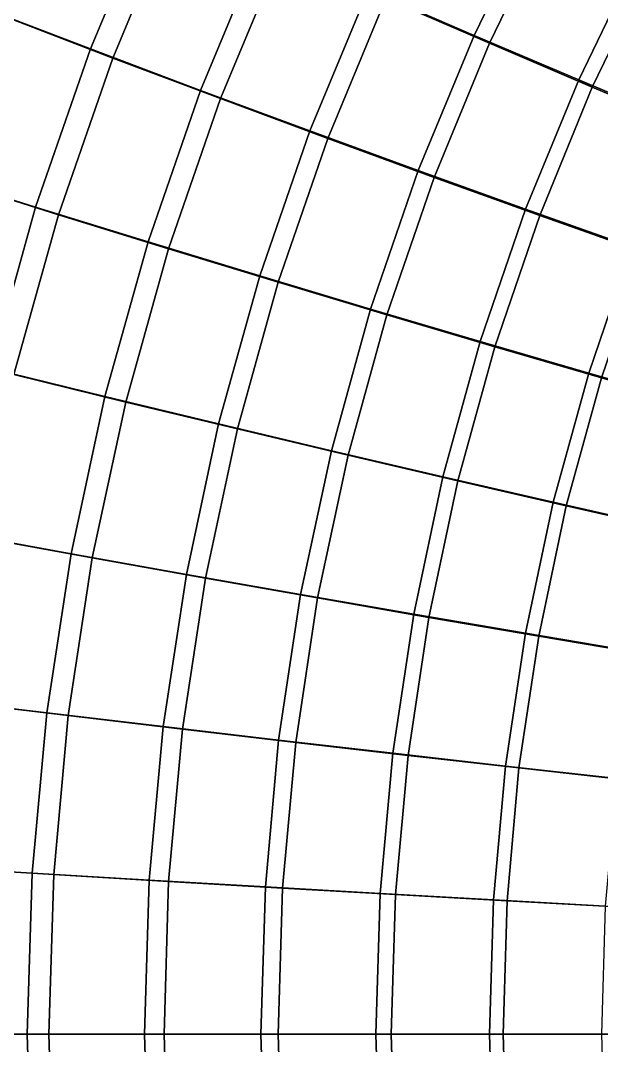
# Model space of a CAD drawing. Header units: metres. Extents: x -2184624 to 1125696, y -1900362 to 1900362.
# Drawn here: x -1771779 to -1432778, y -6583 to 591542 of the extents above; entities that cross this region are included whole.
import ezdxf

# ---------------------------------------------------------------- set-up
doc = ezdxf.new("R2010")
doc.units = ezdxf.units.M

msp = doc.modelspace()

# ---------------------------------------------------------------- linework, layer by layer
for points in [[(-1730910.6, 574924.6, 305186.9), (-1795380.8, 599575.44, 255374.28), (-1756104.9, 693404.44, 254256.25), (-1693369.5, 664896.8, 303793.28)], [(-1507143.6, 582866.44, 427111.84), (-1568777.8, 609583.1, 390104.1), (-1529761, 689648, 387903.5), (-1469988.1, 659429.7, 424629.66)], [(-1717867.6, 569658, 285212.4), (-1780844.8, 593781.56, 234921.94), (-1741982.9, 686709.06, 233750.1), (-1680704.8, 658810.7, 283763.6)], [(-1498150.6, 578262.06, 408160.6), (-1558660, 604534.6, 370845.34), (-1520009, 683942.9, 368578.5), (-1461332.9, 654227.2, 405611.4)], [(-1666729.4, 550750, 350699.88), (-1730910.6, 574924.6, 305186.9), (-1693369.5, 664896.8, 303793.28), (-1630889.5, 636940.6, 349039.38)], [(-1717867.6, 569658, 285212.4), (-1730910.6, 574924.6, 305186.9), (-1693369.5, 664896.8, 303793.28), (-1680704.8, 658810.7, 283763.6)], [(-1680704.8, 658810.7, 283763.6), (-1693369.5, 664896.8, 303793.28), (-1730910.6, 574924.6, 305186.9), (-1717867.6, 569658, 285212.4)], [(-1655046.4, 545955.75, 331140), (-1717867.6, 569658, 285212.4), (-1680704.8, 658810.7, 283763.6), (-1619553.2, 631400.6, 329423.12)], [(-1446088.5, 556826.75, 460197.84), (-1507143.6, 582866.44, 427111.84), (-1469988.1, 659429.7, 424629.66), (-1410747.8, 629979.2, 457450.12)], [(-1498150.6, 578262.06, 408160.6), (-1507143.6, 582866.44, 427111.84), (-1469988.1, 659429.7, 424629.66), (-1461332.9, 654227.2, 405611.4)], [(-1461332.9, 654227.2, 405611.4), (-1469988.1, 659429.7, 424629.66), (-1507143.6, 582866.44, 427111.84), (-1498150.6, 578262.06, 408160.6)], [(-1438140.5, 552625.5, 441509.66), (-1498150.6, 578262.06, 408160.6), (-1461332.9, 654227.2, 405611.4), (-1403113, 625233.06, 438694.3)], [(-1602952, 527091.25, 392021.5), (-1666729.4, 550750, 350699.88), (-1630889.5, 636940.6, 349039.38), (-1568777.8, 609583.1, 390104.1)], [(-1655046.4, 545955.75, 331140), (-1666729.4, 550750, 350699.88), (-1630889.5, 636940.6, 349039.38), (-1619553.2, 631400.6, 329423.12)], [(-1619553.2, 631400.6, 329423.12), (-1630889.5, 636940.6, 349039.38), (-1666729.4, 550750, 350699.88), (-1655046.4, 545955.75, 331140)], [(-1592515.2, 522721.97, 372820), (-1655046.4, 545955.75, 331140), (-1619553.2, 631400.6, 329423.12), (-1558660, 604534.6, 370845.34)], [(-1385707, 531494.25, 489508.38), (-1446088.5, 556826.75, 460197.84), (-1410747.8, 629979.2, 457450.12), (-1352132.8, 601330.3, 486511.38)], [(-1438140.5, 552625.5, 441509.66), (-1446088.5, 556826.75, 460197.84), (-1410747.8, 629979.2, 457450.12), (-1403113, 625233.06, 438694.3)], [(-1403113, 625233.06, 438694.3), (-1410747.8, 629979.2, 457450.12), (-1446088.5, 556826.75, 460197.84), (-1438140.5, 552625.5, 441509.66)], [(-1378736.2, 527660.4, 471043.56), (-1438140.5, 552625.5, 441509.66), (-1403113, 625233.06, 438694.3), (-1345453.5, 597000.44, 467978.5)], [(-1539689.6, 503985.56, 429274.12), (-1602952, 527091.25, 392021.5), (-1568777.8, 609583.1, 390104.1), (-1507143.6, 582866.44, 427111.84)], [(-1592515.2, 522721.97, 372820), (-1602952, 527091.25, 392021.5), (-1568777.8, 609583.1, 390104.1), (-1558660, 604534.6, 370845.34)], [(-1558660, 604534.6, 370845.34), (-1568777.8, 609583.1, 390104.1), (-1602952, 527091.25, 392021.5), (-1592515.2, 522721.97, 372820)], [(-1530401.9, 500000.2, 410380.94), (-1592515.2, 522721.97, 372820), (-1558660, 604534.6, 370845.34), (-1498150.6, 578262.06, 408160.6)], [(-1558660, 604534.6, 370845.34), (-1568777.8, 609583.1, 390104.1), (-1507143.6, 582866.44, 427111.84), (-1498150.6, 578262.06, 408160.6)], [(-1498150.6, 578262.06, 408160.6), (-1507143.6, 582866.44, 427111.84), (-1568777.8, 609583.1, 390104.1), (-1558660, 604534.6, 370845.34)], [(-1762960.8, 482658.1, 306371.3), (-1828908.9, 503353, 256324.95), (-1795380.8, 599575.44, 255374.28), (-1730910.6, 574924.6, 305186.9)], [(-1780844.8, 593781.56, 234921.94), (-1795380.8, 599575.44, 255374.28), (-1730910.6, 574924.6, 305186.9), (-1717867.6, 569658, 285212.4)], [(-1717867.6, 569658, 285212.4), (-1730910.6, 574924.6, 305186.9), (-1795380.8, 599575.44, 255374.28), (-1780844.8, 593781.56, 234921.94)], [(-1749595.5, 478233.9, 286443.5), (-1814020.1, 498486, 235918.11), (-1780844.8, 593781.56, 234921.94), (-1717867.6, 569658, 285212.4)], [(-1477047.1, 481463.72, 462591.78), (-1539689.6, 503985.56, 429274.12), (-1507143.6, 582866.44, 427111.84), (-1446088.5, 556826.75, 460197.84)], [(-1530401.9, 500000.2, 410380.94), (-1539689.6, 503985.56, 429274.12), (-1507143.6, 582866.44, 427111.84), (-1498150.6, 578262.06, 408160.6)], [(-1498150.6, 578262.06, 408160.6), (-1507143.6, 582866.44, 427111.84), (-1539689.6, 503985.56, 429274.12), (-1530401.9, 500000.2, 410380.94)], [(-1498150.6, 578262.06, 408160.6), (-1507143.6, 582866.44, 427111.84), (-1446088.5, 556826.75, 460197.84), (-1438140.5, 552625.5, 441509.66)], [(-1438140.5, 552625.5, 441509.66), (-1446088.5, 556826.75, 460197.84), (-1507143.6, 582866.44, 427111.84), (-1498150.6, 578262.06, 408160.6)], [(-1697328.6, 462361.78, 352111.72), (-1762960.8, 482658.1, 306371.3), (-1730910.6, 574924.6, 305186.9), (-1666729.4, 550750, 350699.88)], [(-1749595.5, 478233.9, 286443.5), (-1762960.8, 482658.1, 306371.3), (-1730910.6, 574924.6, 305186.9), (-1717867.6, 569658, 285212.4)], [(-1717867.6, 569658, 285212.4), (-1730910.6, 574924.6, 305186.9), (-1762960.8, 482658.1, 306371.3), (-1749595.5, 478233.9, 286443.5)], [(-1717867.6, 569658, 285212.4), (-1730910.6, 574924.6, 305186.9), (-1666729.4, 550750, 350699.88), (-1655046.4, 545955.75, 331140)], [(-1655046.4, 545955.75, 331140), (-1666729.4, 550750, 350699.88), (-1730910.6, 574924.6, 305186.9), (-1717867.6, 569658, 285212.4)], [(-1468825.6, 477826.66, 443962.16), (-1530401.9, 500000.2, 410380.94), (-1498150.6, 578262.06, 408160.6), (-1438140.5, 552625.5, 441509.66)], [(-1685350.1, 458334.28, 332599.47), (-1749595.5, 478233.9, 286443.5), (-1717867.6, 569658, 285212.4), (-1655046.4, 545955.75, 331140)], [(-1415119.6, 459552.25, 492119.5), (-1477047.1, 481463.72, 462591.78), (-1446088.5, 556826.75, 460197.84), (-1385707, 531494.25, 489508.38)], [(-1468825.6, 477826.66, 443962.16), (-1477047.1, 481463.72, 462591.78), (-1446088.5, 556826.75, 460197.84), (-1438140.5, 552625.5, 441509.66)], [(-1438140.5, 552625.5, 441509.66), (-1446088.5, 556826.75, 460197.84), (-1477047.1, 481463.72, 462591.78), (-1468825.6, 477826.66, 443962.16)], [(-1438140.5, 552625.5, 441509.66), (-1446088.5, 556826.75, 460197.84), (-1385707, 531494.25, 489508.38), (-1378736.2, 527660.4, 471043.56)], [(-1378736.2, 527660.4, 471043.56), (-1385707, 531494.25, 489508.38), (-1446088.5, 556826.75, 460197.84), (-1438140.5, 552625.5, 441509.66)], [(-1632130.6, 442497.9, 393651.66), (-1697328.6, 462361.78, 352111.72), (-1666729.4, 550750, 350699.88), (-1602952, 527091.25, 392021.5)], [(-1685350.1, 458334.28, 332599.47), (-1697328.6, 462361.78, 352111.72), (-1666729.4, 550750, 350699.88), (-1655046.4, 545955.75, 331140)], [(-1655046.4, 545955.75, 331140), (-1666729.4, 550750, 350699.88), (-1697328.6, 462361.78, 352111.72), (-1685350.1, 458334.28, 332599.47)], [(-1655046.4, 545955.75, 331140), (-1666729.4, 550750, 350699.88), (-1602952, 527091.25, 392021.5), (-1592515.2, 522721.97, 372820)], [(-1592515.2, 522721.97, 372820), (-1602952, 527091.25, 392021.5), (-1666729.4, 550750, 350699.88), (-1655046.4, 545955.75, 331140)], [(-1407894.6, 456232.56, 473713.62), (-1468825.6, 477826.66, 443962.16), (-1438140.5, 552625.5, 441509.66), (-1378736.2, 527660.4, 471043.56)], [(-1621421.9, 438827.22, 374498.6), (-1685350.1, 458334.28, 332599.47), (-1655046.4, 545955.75, 331140), (-1592515.2, 522721.97, 372820)], [(-1567480.4, 423097.44, 431112.47), (-1632130.6, 442497.9, 393651.66), (-1602952, 527091.25, 392021.5), (-1539689.6, 503985.56, 429274.12)], [(-1621421.9, 438827.22, 374498.6), (-1632130.6, 442497.9, 393651.66), (-1602952, 527091.25, 392021.5), (-1592515.2, 522721.97, 372820)], [(-1592515.2, 522721.97, 372820), (-1602952, 527091.25, 392021.5), (-1632130.6, 442497.9, 393651.66), (-1621421.9, 438827.22, 374498.6)], [(-1592515.2, 522721.97, 372820), (-1602952, 527091.25, 392021.5), (-1539689.6, 503985.56, 429274.12), (-1530401.9, 500000.2, 410380.94)], [(-1530401.9, 500000.2, 410380.94), (-1539689.6, 503985.56, 429274.12), (-1602952, 527091.25, 392021.5), (-1592515.2, 522721.97, 372820)], [(-1557941.6, 419748.94, 412268.28), (-1621421.9, 438827.22, 374498.6), (-1592515.2, 522721.97, 372820), (-1530401.9, 500000.2, 410380.94)], [(-1789377.4, 388462.94, 307344.94), (-1856542.6, 405119, 257106), (-1828908.9, 503353, 256324.95), (-1762960.8, 482658.1, 306371.3)], [(-1814020.1, 498486, 235918.11), (-1828908.9, 503353, 256324.95), (-1762960.8, 482658.1, 306371.3), (-1749595.5, 478233.9, 286443.5)], [(-1749595.5, 478233.9, 286443.5), (-1762960.8, 482658.1, 306371.3), (-1828908.9, 503353, 256324.95), (-1814020.1, 498486, 235918.11)], [(-1503483, 404186.38, 464627.3), (-1567480.4, 423097.44, 431112.47), (-1539689.6, 503985.56, 429274.12), (-1477047.1, 481463.72, 462591.78)], [(-1557941.6, 419748.94, 412268.28), (-1567480.4, 423097.44, 431112.47), (-1539689.6, 503985.56, 429274.12), (-1530401.9, 500000.2, 410380.94)], [(-1530401.9, 500000.2, 410380.94), (-1539689.6, 503985.56, 429274.12), (-1567480.4, 423097.44, 431112.47), (-1557941.6, 419748.94, 412268.28)], [(-1530401.9, 500000.2, 410380.94), (-1539689.6, 503985.56, 429274.12), (-1477047.1, 481463.72, 462591.78), (-1468825.6, 477826.66, 443962.16)], [(-1468825.6, 477826.66, 443962.16), (-1477047.1, 481463.72, 462591.78), (-1539689.6, 503985.56, 429274.12), (-1530401.9, 500000.2, 410380.94)], [(-1775747.1, 384900.5, 287455.25), (-1841363.6, 401199.94, 236736.34), (-1814020.1, 498486, 235918.11), (-1749595.5, 478233.9, 286443.5)], [(-1495029, 401130.12, 446047.25), (-1557941.6, 419748.94, 412268.28), (-1530401.9, 500000.2, 410380.94), (-1468825.6, 477826.66, 443962.16)], [(-1722551.5, 372127.12, 353271.34), (-1789377.4, 388462.94, 307344.94), (-1762960.8, 482658.1, 306371.3), (-1697328.6, 462361.78, 352111.72)], [(-1775747.1, 384900.5, 287455.25), (-1789377.4, 388462.94, 307344.94), (-1762960.8, 482658.1, 306371.3), (-1749595.5, 478233.9, 286443.5)], [(-1749595.5, 478233.9, 286443.5), (-1762960.8, 482658.1, 306371.3), (-1789377.4, 388462.94, 307344.94), (-1775747.1, 384900.5, 287455.25)], [(-1749595.5, 478233.9, 286443.5), (-1762960.8, 482658.1, 306371.3), (-1697328.6, 462361.78, 352111.72), (-1685350.1, 458334.28, 332599.47)], [(-1685350.1, 458334.28, 332599.47), (-1697328.6, 462361.78, 352111.72), (-1762960.8, 482658.1, 306371.3), (-1749595.5, 478233.9, 286443.5)], [(-1440237.6, 385786.88, 494339.12), (-1503483, 404186.38, 464627.3), (-1477047.1, 481463.72, 462591.78), (-1415119.6, 459552.25, 492119.5)], [(-1495029, 401130.12, 446047.25), (-1503483, 404186.38, 464627.3), (-1477047.1, 481463.72, 462591.78), (-1468825.6, 477826.66, 443962.16)], [(-1468825.6, 477826.66, 443962.16), (-1477047.1, 481463.72, 462591.78), (-1503483, 404186.38, 464627.3), (-1495029, 401130.12, 446047.25)], [(-1468825.6, 477826.66, 443962.16), (-1477047.1, 481463.72, 462591.78), (-1415119.6, 459552.25, 492119.5), (-1407894.6, 456232.56, 473713.62)], [(-1407894.6, 456232.56, 473713.62), (-1415119.6, 459552.25, 492119.5), (-1477047.1, 481463.72, 462591.78), (-1468825.6, 477826.66, 443962.16)], [(-1710330, 368884, 333798.03), (-1775747.1, 384900.5, 287455.25), (-1749595.5, 478233.9, 286443.5), (-1685350.1, 458334.28, 332599.47)], [(-1432796.1, 382996.88, 475983.06), (-1495029, 401130.12, 446047.25), (-1468825.6, 477826.66, 443962.16), (-1407894.6, 456232.56, 473713.62)], [(-1656184.1, 356139, 394990.72), (-1722551.5, 372127.12, 353271.34), (-1697328.6, 462361.78, 352111.72), (-1632130.6, 442497.9, 393651.66)], [(-1710330, 368884, 333798.03), (-1722551.5, 372127.12, 353271.34), (-1697328.6, 462361.78, 352111.72), (-1685350.1, 458334.28, 332599.47)], [(-1685350.1, 458334.28, 332599.47), (-1697328.6, 462361.78, 352111.72), (-1722551.5, 372127.12, 353271.34), (-1710330, 368884, 333798.03)], [(-1685350.1, 458334.28, 332599.47), (-1697328.6, 462361.78, 352111.72), (-1632130.6, 442497.9, 393651.66), (-1621421.9, 438827.22, 374498.6)], [(-1621421.9, 438827.22, 374498.6), (-1632130.6, 442497.9, 393651.66), (-1697328.6, 462361.78, 352111.72), (-1685350.1, 458334.28, 332599.47)], [(-1645251.9, 353183.06, 375877.22), (-1710330, 368884, 333798.03), (-1685350.1, 458334.28, 332599.47), (-1621421.9, 438827.22, 374498.6)], [(-1377830.6, 367915.9, 520397.88), (-1440237.6, 385786.88, 494339.12), (-1415119.6, 459552.25, 492119.5), (-1353994, 438271.44, 518007.44)], [(-1432796.1, 382996.88, 475983.06), (-1440237.6, 385786.88, 494339.12), (-1415119.6, 459552.25, 492119.5), (-1407894.6, 456232.56, 473713.62)], [(-1407894.6, 456232.56, 473713.62), (-1415119.6, 459552.25, 492119.5), (-1440237.6, 385786.88, 494339.12), (-1432796.1, 382996.88, 475983.06)], [(-1371340.9, 365369.47, 502230.12), (-1432796.1, 382996.88, 475983.06), (-1407894.6, 456232.56, 473713.62), (-1347706.2, 435242.25, 499789.7)], [(-1590390.2, 340522.7, 432622.47), (-1656184.1, 356139, 394990.72), (-1632130.6, 442497.9, 393651.66), (-1567480.4, 423097.44, 431112.47)], [(-1645251.9, 353183.06, 375877.22), (-1656184.1, 356139, 394990.72), (-1632130.6, 442497.9, 393651.66), (-1621421.9, 438827.22, 374498.6)], [(-1621421.9, 438827.22, 374498.6), (-1632130.6, 442497.9, 393651.66), (-1656184.1, 356139, 394990.72), (-1645251.9, 353183.06, 375877.22)], [(-1580645.2, 337826, 413818.4), (-1645251.9, 353183.06, 375877.22), (-1621421.9, 438827.22, 374498.6), (-1557941.6, 419748.94, 412268.28)], [(-1621421.9, 438827.22, 374498.6), (-1632130.6, 442497.9, 393651.66), (-1567480.4, 423097.44, 431112.47), (-1557941.6, 419748.94, 412268.28)], [(-1557941.6, 419748.94, 412268.28), (-1567480.4, 423097.44, 431112.47), (-1632130.6, 442497.9, 393651.66), (-1621421.9, 438827.22, 374498.6)], [(-1525278.1, 325300.03, 466298.94), (-1590390.2, 340522.7, 432622.47), (-1567480.4, 423097.44, 431112.47), (-1503483, 404186.38, 464627.3)], [(-1580645.2, 337826, 413818.4), (-1590390.2, 340522.7, 432622.47), (-1567480.4, 423097.44, 431112.47), (-1557941.6, 419748.94, 412268.28)], [(-1557941.6, 419748.94, 412268.28), (-1567480.4, 423097.44, 431112.47), (-1590390.2, 340522.7, 432622.47), (-1580645.2, 337826, 413818.4)], [(-1516632.9, 322838.47, 447759.3), (-1580645.2, 337826, 413818.4), (-1557941.6, 419748.94, 412268.28), (-1495029, 401130.12, 446047.25)], [(-1557941.6, 419748.94, 412268.28), (-1567480.4, 423097.44, 431112.47), (-1503483, 404186.38, 464627.3), (-1495029, 401130.12, 446047.25)], [(-1495029, 401130.12, 446047.25), (-1503483, 404186.38, 464627.3), (-1567480.4, 423097.44, 431112.47), (-1557941.6, 419748.94, 412268.28)], [(-1460946.4, 310488.34, 496161.97), (-1525278.1, 325300.03, 466298.94), (-1503483, 404186.38, 464627.3), (-1440237.6, 385786.88, 494339.12)], [(-1516632.9, 322838.47, 447759.3), (-1525278.1, 325300.03, 466298.94), (-1503483, 404186.38, 464627.3), (-1495029, 401130.12, 446047.25)], [(-1495029, 401130.12, 446047.25), (-1503483, 404186.38, 464627.3), (-1525278.1, 325300.03, 466298.94), (-1516632.9, 322838.47, 447759.3)], [(-1453327.1, 308240.84, 477846.66), (-1516632.9, 322838.47, 447759.3), (-1495029, 401130.12, 446047.25), (-1432796.1, 382996.88, 475983.06)], [(-1495029, 401130.12, 446047.25), (-1503483, 404186.38, 464627.3), (-1440237.6, 385786.88, 494339.12), (-1432796.1, 382996.88, 475983.06)], [(-1432796.1, 382996.88, 475983.06), (-1440237.6, 385786.88, 494339.12), (-1503483, 404186.38, 464627.3), (-1495029, 401130.12, 446047.25)], [(-1742286.2, 280405.47, 354176.1), (-1810045.4, 292715.06, 308104.06), (-1789377.4, 388462.94, 307344.94), (-1722551.5, 372127.12, 353271.34)], [(-1729875, 277960.78, 334733.03), (-1796207.9, 290029.75, 288243.94), (-1775747.1, 384900.5, 287455.25), (-1710330, 368884, 333798.03)], [(-1775747.1, 384900.5, 287455.25), (-1789377.4, 388462.94, 307344.94), (-1722551.5, 372127.12, 353271.34), (-1710330, 368884, 333798.03)], [(-1710330, 368884, 333798.03), (-1722551.5, 372127.12, 353271.34), (-1789377.4, 388462.94, 307344.94), (-1775747.1, 384900.5, 287455.25)], [(-1397483.8, 296101.66, 522361.53), (-1460946.4, 310488.34, 496161.97), (-1440237.6, 385786.88, 494339.12), (-1377830.6, 367915.9, 520397.88)], [(-1453327.1, 308240.84, 477846.66), (-1460946.4, 310488.34, 496161.97), (-1440237.6, 385786.88, 494339.12), (-1432796.1, 382996.88, 475983.06)], [(-1432796.1, 382996.88, 475983.06), (-1440237.6, 385786.88, 494339.12), (-1460946.4, 310488.34, 496161.97), (-1453327.1, 308240.84, 477846.66)], [(-1390828, 294050.03, 504234.66), (-1453327.1, 308240.84, 477846.66), (-1432796.1, 382996.88, 475983.06), (-1371340.9, 365369.47, 502230.12)], [(-1432796.1, 382996.88, 475983.06), (-1440237.6, 385786.88, 494339.12), (-1377830.6, 367915.9, 520397.88), (-1371340.9, 365369.47, 502230.12)], [(-1371340.9, 365369.47, 502230.12), (-1377830.6, 367915.9, 520397.88), (-1440237.6, 385786.88, 494339.12), (-1432796.1, 382996.88, 475983.06)], [(-1675004.4, 268357.6, 396035.75), (-1742286.2, 280405.47, 354176.1), (-1722551.5, 372127.12, 353271.34), (-1656184.1, 356139, 394990.72)], [(-1729875, 277960.78, 334733.03), (-1742286.2, 280405.47, 354176.1), (-1722551.5, 372127.12, 353271.34), (-1710330, 368884, 333798.03)], [(-1710330, 368884, 333798.03), (-1722551.5, 372127.12, 353271.34), (-1742286.2, 280405.47, 354176.1), (-1729875, 277960.78, 334733.03)], [(-1710330, 368884, 333798.03), (-1722551.5, 372127.12, 353271.34), (-1656184.1, 356139, 394990.72), (-1645251.9, 353183.06, 375877.22)], [(-1645251.9, 353183.06, 375877.22), (-1656184.1, 356139, 394990.72), (-1722551.5, 372127.12, 353271.34), (-1710330, 368884, 333798.03)], [(-1663897.6, 266129.28, 376953), (-1729875, 277960.78, 334733.03), (-1710330, 368884, 333798.03), (-1645251.9, 353183.06, 375877.22)], [(-1608317, 256589.23, 433800.9), (-1675004.4, 268357.6, 396035.75), (-1656184.1, 356139, 394990.72), (-1590390.2, 340522.7, 432622.47)], [(-1663897.6, 266129.28, 376953), (-1675004.4, 268357.6, 396035.75), (-1656184.1, 356139, 394990.72), (-1645251.9, 353183.06, 375877.22)], [(-1645251.9, 353183.06, 375877.22), (-1656184.1, 356139, 394990.72), (-1675004.4, 268357.6, 396035.75), (-1663897.6, 266129.28, 376953)], [(-1598410.8, 254556.3, 415028.03), (-1663897.6, 266129.28, 376953), (-1645251.9, 353183.06, 375877.22), (-1580645.2, 337826, 413818.4)], [(-1645251.9, 353183.06, 375877.22), (-1656184.1, 356139, 394990.72), (-1590390.2, 340522.7, 432622.47), (-1580645.2, 337826, 413818.4)], [(-1580645.2, 337826, 413818.4), (-1590390.2, 340522.7, 432622.47), (-1656184.1, 356139, 394990.72), (-1645251.9, 353183.06, 375877.22)], [(-1542332.9, 245117.4, 467603.4), (-1608317, 256589.23, 433800.9), (-1590390.2, 340522.7, 432622.47), (-1525278.1, 325300.03, 466298.94)], [(-1598410.8, 254556.3, 415028.03), (-1608317, 256589.23, 433800.9), (-1590390.2, 340522.7, 432622.47), (-1580645.2, 337826, 413818.4)], [(-1580645.2, 337826, 413818.4), (-1590390.2, 340522.7, 432622.47), (-1608317, 256589.23, 433800.9), (-1598410.8, 254556.3, 415028.03)], [(-1533538.4, 243261.56, 449095.28), (-1598410.8, 254556.3, 415028.03), (-1580645.2, 337826, 413818.4), (-1516632.9, 322838.47, 447759.3)], [(-1580645.2, 337826, 413818.4), (-1590390.2, 340522.7, 432622.47), (-1525278.1, 325300.03, 466298.94), (-1516632.9, 322838.47, 447759.3)], [(-1516632.9, 322838.47, 447759.3), (-1525278.1, 325300.03, 466298.94), (-1590390.2, 340522.7, 432622.47), (-1580645.2, 337826, 413818.4)], [(-1477152, 233954.83, 497584.66), (-1542332.9, 245117.4, 467603.4), (-1525278.1, 325300.03, 466298.94), (-1460946.4, 310488.34, 496161.97)], [(-1533538.4, 243261.56, 449095.28), (-1542332.9, 245117.4, 467603.4), (-1525278.1, 325300.03, 466298.94), (-1516632.9, 322838.47, 447759.3)], [(-1516632.9, 322838.47, 447759.3), (-1525278.1, 325300.03, 466298.94), (-1542332.9, 245117.4, 467603.4), (-1533538.4, 243261.56, 449095.28)], [(-1516632.9, 322838.47, 447759.3), (-1525278.1, 325300.03, 466298.94), (-1460946.4, 310488.34, 496161.97), (-1453327.1, 308240.84, 477846.66)], [(-1453327.1, 308240.84, 477846.66), (-1460946.4, 310488.34, 496161.97), (-1525278.1, 325300.03, 466298.94), (-1516632.9, 322838.47, 447759.3)], [(-1469394, 232260.2, 479301.03), (-1533538.4, 243261.56, 449095.28), (-1516632.9, 322838.47, 447759.3), (-1453327.1, 308240.84, 477846.66)], [(-1412863.6, 223112.05, 523893.6), (-1477152, 233954.83, 497584.66), (-1460946.4, 310488.34, 496161.97), (-1397483.8, 296101.66, 522361.53)], [(-1469394, 232260.2, 479301.03), (-1477152, 233954.83, 497584.66), (-1460946.4, 310488.34, 496161.97), (-1453327.1, 308240.84, 477846.66)], [(-1453327.1, 308240.84, 477846.66), (-1460946.4, 310488.34, 496161.97), (-1477152, 233954.83, 497584.66), (-1469394, 232260.2, 479301.03)], [(-1406078.4, 221564.89, 505798.53), (-1469394, 232260.2, 479301.03), (-1453327.1, 308240.84, 477846.66), (-1390828, 294050.03, 504234.66)], [(-1453327.1, 308240.84, 477846.66), (-1460946.4, 310488.34, 496161.97), (-1397483.8, 296101.66, 522361.53), (-1390828, 294050.03, 504234.66)], [(-1390828, 294050.03, 504234.66), (-1397483.8, 296101.66, 522361.53), (-1460946.4, 310488.34, 496161.97), (-1453327.1, 308240.84, 477846.66)], [(-1756445.4, 187562.58, 354824.16), (-1824874.2, 195796.4, 308647.56), (-1810045.4, 292715.06, 308104.06), (-1742286.2, 280405.47, 354176.1)], [(-1743898.1, 185926.92, 335402.66), (-1810888.2, 193999.72, 288808.62), (-1796207.9, 290029.75, 288243.94), (-1729875, 277960.78, 334733.03)], [(-1796207.9, 290029.75, 288243.94), (-1810045.4, 292715.06, 308104.06), (-1742286.2, 280405.47, 354176.1), (-1729875, 277960.78, 334733.03)], [(-1729875, 277960.78, 334733.03), (-1742286.2, 280405.47, 354176.1), (-1810045.4, 292715.06, 308104.06), (-1796207.9, 290029.75, 288243.94)], [(-1688508, 179503.42, 396783.72), (-1756445.4, 187562.58, 354824.16), (-1742286.2, 280405.47, 354176.1), (-1675004.4, 268357.6, 396035.75)], [(-1743898.1, 185926.92, 335402.66), (-1756445.4, 187562.58, 354824.16), (-1742286.2, 280405.47, 354176.1), (-1729875, 277960.78, 334733.03)], [(-1729875, 277960.78, 334733.03), (-1742286.2, 280405.47, 354176.1), (-1756445.4, 187562.58, 354824.16), (-1743898.1, 185926.92, 335402.66)], [(-1677276.2, 178012.52, 377722.97), (-1743898.1, 185926.92, 335402.66), (-1729875, 277960.78, 334733.03), (-1663897.6, 266129.28, 376953)], [(-1729875, 277960.78, 334733.03), (-1742286.2, 280405.47, 354176.1), (-1675004.4, 268357.6, 396035.75), (-1663897.6, 266129.28, 376953)], [(-1663897.6, 266129.28, 376953), (-1675004.4, 268357.6, 396035.75), (-1742286.2, 280405.47, 354176.1), (-1729875, 277960.78, 334733.03)], [(-1621180, 171631.23, 434644.6), (-1688508, 179503.42, 396783.72), (-1675004.4, 268357.6, 396035.75), (-1608317, 256589.23, 433800.9)], [(-1677276.2, 178012.52, 377722.97), (-1688508, 179503.42, 396783.72), (-1675004.4, 268357.6, 396035.75), (-1663897.6, 266129.28, 376953)], [(-1663897.6, 266129.28, 376953), (-1675004.4, 268357.6, 396035.75), (-1688508, 179503.42, 396783.72), (-1677276.2, 178012.52, 377722.97)], [(-1611158.2, 170270.95, 415893.97), (-1677276.2, 178012.52, 377722.97), (-1663897.6, 266129.28, 376953), (-1598410.8, 254556.3, 415028.03)], [(-1663897.6, 266129.28, 376953), (-1675004.4, 268357.6, 396035.75), (-1608317, 256589.23, 433800.9), (-1598410.8, 254556.3, 415028.03)], [(-1598410.8, 254556.3, 415028.03), (-1608317, 256589.23, 433800.9), (-1675004.4, 268357.6, 396035.75), (-1663897.6, 266129.28, 376953)], [(-1554570, 163957.11, 468537.38), (-1621180, 171631.23, 434644.6), (-1608317, 256589.23, 433800.9), (-1542332.9, 245117.4, 467603.4)], [(-1611158.2, 170270.95, 415893.97), (-1621180, 171631.23, 434644.6), (-1608317, 256589.23, 433800.9), (-1598410.8, 254556.3, 415028.03)], [(-1598410.8, 254556.3, 415028.03), (-1608317, 256589.23, 433800.9), (-1621180, 171631.23, 434644.6), (-1611158.2, 170270.95, 415893.97)], [(-1545668.8, 162715.27, 450051.7), (-1611158.2, 170270.95, 415893.97), (-1598410.8, 254556.3, 415028.03), (-1533538.4, 243261.56, 449095.28)], [(-1598410.8, 254556.3, 415028.03), (-1608317, 256589.23, 433800.9), (-1542332.9, 245117.4, 467603.4), (-1533538.4, 243261.56, 449095.28)], [(-1533538.4, 243261.56, 449095.28), (-1542332.9, 245117.4, 467603.4), (-1608317, 256589.23, 433800.9), (-1598410.8, 254556.3, 415028.03)], [(-1488780.1, 156489.52, 498603.22), (-1554570, 163957.11, 468537.38), (-1542332.9, 245117.4, 467603.4), (-1477152, 233954.83, 497584.66)], [(-1545668.8, 162715.27, 450051.7), (-1554570, 163957.11, 468537.38), (-1542332.9, 245117.4, 467603.4), (-1533538.4, 243261.56, 449095.28)], [(-1533538.4, 243261.56, 449095.28), (-1542332.9, 245117.4, 467603.4), (-1554570, 163957.11, 468537.38), (-1545668.8, 162715.27, 450051.7)], [(-1480922.9, 155355.48, 480342.22), (-1545668.8, 162715.27, 450051.7), (-1533538.4, 243261.56, 449095.28), (-1469394, 232260.2, 479301.03)], [(-1533538.4, 243261.56, 449095.28), (-1542332.9, 245117.4, 467603.4), (-1477152, 233954.83, 497584.66), (-1469394, 232260.2, 479301.03)], [(-1469394, 232260.2, 479301.03), (-1477152, 233954.83, 497584.66), (-1542332.9, 245117.4, 467603.4), (-1533538.4, 243261.56, 449095.28)], [(-1423899.8, 149235.98, 524990.7), (-1488780.1, 156489.52, 498603.22), (-1477152, 233954.83, 497584.66), (-1412863.6, 223112.05, 523893.6)], [(-1480922.9, 155355.48, 480342.22), (-1488780.1, 156489.52, 498603.22), (-1477152, 233954.83, 497584.66), (-1469394, 232260.2, 479301.03)], [(-1469394, 232260.2, 479301.03), (-1477152, 233954.83, 497584.66), (-1488780.1, 156489.52, 498603.22), (-1480922.9, 155355.48, 480342.22)], [(-1469394, 232260.2, 479301.03), (-1477152, 233954.83, 497584.66), (-1412863.6, 223112.05, 523893.6), (-1406078.4, 221564.89, 505798.53)], [(-1406078.4, 221564.89, 505798.53), (-1412863.6, 223112.05, 523893.6), (-1477152, 233954.83, 497584.66), (-1469394, 232260.2, 479301.03)], [(-1417021.8, 148200.55, 506918.3), (-1480922.9, 155355.48, 480342.22), (-1469394, 232260.2, 479301.03), (-1406078.4, 221564.89, 505798.53)], [(-1764965.9, 93968.98, 355213.7), (-1833797.1, 98094.72, 308974.62), (-1824874.2, 195796.4, 308647.56), (-1756445.4, 187562.58, 354824.16)], [(-1810888.2, 193999.72, 288808.62), (-1824874.2, 195796.4, 308647.56), (-1756445.4, 187562.58, 354824.16), (-1743898.1, 185926.92, 335402.66)], [(-1743898.1, 185926.92, 335402.66), (-1756445.4, 187562.58, 354824.16), (-1824874.2, 195796.4, 308647.56), (-1810888.2, 193999.72, 288808.62)], [(-1752336.9, 93149.38, 335805.2), (-1819721.9, 97194.44, 289148.38), (-1810888.2, 193999.72, 288808.62), (-1743898.1, 185926.92, 335402.66)], [(-1696634.6, 89931.36, 397233.5), (-1764965.9, 93968.98, 355213.7), (-1756445.4, 187562.58, 354824.16), (-1688508, 179503.42, 396783.72)], [(-1752336.9, 93149.38, 335805.2), (-1764965.9, 93968.98, 355213.7), (-1756445.4, 187562.58, 354824.16), (-1743898.1, 185926.92, 335402.66)], [(-1743898.1, 185926.92, 335402.66), (-1756445.4, 187562.58, 354824.16), (-1764965.9, 93968.98, 355213.7), (-1752336.9, 93149.38, 335805.2)], [(-1743898.1, 185926.92, 335402.66), (-1756445.4, 187562.58, 354824.16), (-1688508, 179503.42, 396783.72), (-1677276.2, 178012.52, 377722.97)], [(-1677276.2, 178012.52, 377722.97), (-1688508, 179503.42, 396783.72), (-1756445.4, 187562.58, 354824.16), (-1743898.1, 185926.92, 335402.66)], [(-1685327.6, 89184.3, 378185.88), (-1752336.9, 93149.38, 335805.2), (-1743898.1, 185926.92, 335402.66), (-1677276.2, 178012.52, 377722.97)], [(-1628920.5, 85987.41, 435151.78), (-1696634.6, 89931.36, 397233.5), (-1688508, 179503.42, 396783.72), (-1621180, 171631.23, 434644.6)], [(-1685327.6, 89184.3, 378185.88), (-1696634.6, 89931.36, 397233.5), (-1688508, 179503.42, 396783.72), (-1677276.2, 178012.52, 377722.97)], [(-1677276.2, 178012.52, 377722.97), (-1688508, 179503.42, 396783.72), (-1696634.6, 89931.36, 397233.5), (-1685327.6, 89184.3, 378185.88)], [(-1677276.2, 178012.52, 377722.97), (-1688508, 179503.42, 396783.72), (-1621180, 171631.23, 434644.6), (-1611158.2, 170270.95, 415893.97)], [(-1611158.2, 170270.95, 415893.97), (-1621180, 171631.23, 434644.6), (-1688508, 179503.42, 396783.72), (-1677276.2, 178012.52, 377722.97)], [(-1618829.5, 85305.78, 416414.47), (-1685327.6, 89184.3, 378185.88), (-1677276.2, 178012.52, 377722.97), (-1611158.2, 170270.95, 415893.97)], [(-1561934.8, 82142.266, 469098.84), (-1628920.5, 85987.41, 435151.78), (-1621180, 171631.23, 434644.6), (-1554570, 163957.11, 468537.38)], [(-1618829.5, 85305.78, 416414.47), (-1628920.5, 85987.41, 435151.78), (-1621180, 171631.23, 434644.6), (-1611158.2, 170270.95, 415893.97)], [(-1611158.2, 170270.95, 415893.97), (-1621180, 171631.23, 434644.6), (-1628920.5, 85987.41, 435151.78), (-1618829.5, 85305.78, 416414.47)], [(-1611158.2, 170270.95, 415893.97), (-1621180, 171631.23, 434644.6), (-1554570, 163957.11, 468537.38), (-1545668.8, 162715.27, 450051.7)], [(-1545668.8, 162715.27, 450051.7), (-1554570, 163957.11, 468537.38), (-1621180, 171631.23, 434644.6), (-1611158.2, 170270.95, 415893.97)], [(-1552969.2, 81519.95, 450626.66), (-1618829.5, 85305.78, 416414.47), (-1611158.2, 170270.95, 415893.97), (-1545668.8, 162715.27, 450051.7)], [(-1495778.5, 78400.94, 499215.4), (-1561934.8, 82142.266, 469098.84), (-1554570, 163957.11, 468537.38), (-1488780.1, 156489.52, 498603.22)], [(-1552969.2, 81519.95, 450626.66), (-1561934.8, 82142.266, 469098.84), (-1554570, 163957.11, 468537.38), (-1545668.8, 162715.27, 450051.7)], [(-1545668.8, 162715.27, 450051.7), (-1554570, 163957.11, 468537.38), (-1561934.8, 82142.266, 469098.84), (-1552969.2, 81519.95, 450626.66)], [(-1545668.8, 162715.27, 450051.7), (-1554570, 163957.11, 468537.38), (-1488780.1, 156489.52, 498603.22), (-1480922.9, 155355.48, 480342.22)], [(-1480922.9, 155355.48, 480342.22), (-1488780.1, 156489.52, 498603.22), (-1554570, 163957.11, 468537.38), (-1545668.8, 162715.27, 450051.7)], [(-1487861.5, 77832.64, 480967.97), (-1552969.2, 81519.95, 450626.66), (-1545668.8, 162715.27, 450051.7), (-1480922.9, 155355.48, 480342.22)], [(-1430541.6, 74766.61, 525650), (-1495778.5, 78400.94, 499215.4), (-1488780.1, 156489.52, 498603.22), (-1423899.8, 149235.98, 524990.7)], [(-1487861.5, 77832.64, 480967.97), (-1495778.5, 78400.94, 499215.4), (-1488780.1, 156489.52, 498603.22), (-1480922.9, 155355.48, 480342.22)], [(-1480922.9, 155355.48, 480342.22), (-1488780.1, 156489.52, 498603.22), (-1495778.5, 78400.94, 499215.4), (-1487861.5, 77832.64, 480967.97)], [(-1480922.9, 155355.48, 480342.22), (-1488780.1, 156489.52, 498603.22), (-1423899.8, 149235.98, 524990.7), (-1417021.8, 148200.55, 506918.3)], [(-1417021.8, 148200.55, 506918.3), (-1423899.8, 149235.98, 524990.7), (-1488780.1, 156489.52, 498603.22), (-1480922.9, 155355.48, 480342.22)], [(-1423607.9, 74247.69, 507591.28), (-1487861.5, 77832.64, 480967.97), (-1480922.9, 155355.48, 480342.22), (-1417021.8, 148200.55, 506918.3)], [(-1767810.4, -0.224, 355343.6), (-1836776, -0.157, 309083.75), (-1833797.1, 98094.72, 308974.62), (-1764965.9, 93968.98, 355213.7)], [(-1819721.9, 97194.44, 289148.38), (-1833797.1, 98094.72, 308974.62), (-1764965.9, 93968.98, 355213.7), (-1752336.9, 93149.38, 335805.2)], [(-1752336.9, 93149.38, 335805.2), (-1764965.9, 93968.98, 355213.7), (-1833797.1, 98094.72, 308974.62), (-1819721.9, 97194.44, 289148.38)], [(-1755154.1, -0.236, 335939.4), (-1822671, -0.155, 289261.7), (-1819721.9, 97194.44, 289148.38), (-1752336.9, 93149.38, 335805.2)], [(-1699347.2, -0.262, 397383.38), (-1767810.4, -0.224, 355343.6), (-1764965.9, 93968.98, 355213.7), (-1696634.6, 89931.36, 397233.5)], [(-1755154.1, -0.236, 335939.4), (-1767810.4, -0.224, 355343.6), (-1764965.9, 93968.98, 355213.7), (-1752336.9, 93149.38, 335805.2)], [(-1752336.9, 93149.38, 335805.2), (-1764965.9, 93968.98, 355213.7), (-1767810.4, -0.224, 355343.6), (-1755154.1, -0.236, 335939.4)], [(-1752336.9, 93149.38, 335805.2), (-1764965.9, 93968.98, 355213.7), (-1696634.6, 89931.36, 397233.5), (-1685327.6, 89184.3, 378185.88)], [(-1685327.6, 89184.3, 378185.88), (-1696634.6, 89931.36, 397233.5), (-1764965.9, 93968.98, 355213.7), (-1752336.9, 93149.38, 335805.2)], [(-1688015.2, -0.278, 378340.2), (-1755154.1, -0.236, 335939.4), (-1752336.9, 93149.38, 335805.2), (-1685327.6, 89184.3, 378185.88)], [(-1631504.8, -0.138, 435321), (-1699347.2, -0.262, 397383.38), (-1696634.6, 89931.36, 397233.5), (-1628920.5, 85987.41, 435151.78)], [(-1688015.2, -0.278, 378340.2), (-1699347.2, -0.262, 397383.38), (-1696634.6, 89931.36, 397233.5), (-1685327.6, 89184.3, 378185.88)], [(-1685327.6, 89184.3, 378185.88), (-1696634.6, 89931.36, 397233.5), (-1699347.2, -0.262, 397383.38), (-1688015.2, -0.278, 378340.2)], [(-1685327.6, 89184.3, 378185.88), (-1696634.6, 89931.36, 397233.5), (-1628920.5, 85987.41, 435151.78), (-1618829.5, 85305.78, 416414.47)], [(-1618829.5, 85305.78, 416414.47), (-1628920.5, 85987.41, 435151.78), (-1696634.6, 89931.36, 397233.5), (-1685327.6, 89184.3, 378185.88)], [(-1621390.5, -0.146, 416588.2), (-1688015.2, -0.278, 378340.2), (-1685327.6, 89184.3, 378185.88), (-1618829.5, 85305.78, 416414.47)], [(-1564393.6, -0.18, 469285.94), (-1631504.8, -0.138, 435321), (-1628920.5, 85987.41, 435151.78), (-1561934.8, 82142.266, 469098.84)], [(-1621390.5, -0.146, 416588.2), (-1631504.8, -0.138, 435321), (-1628920.5, 85987.41, 435151.78), (-1618829.5, 85305.78, 416414.47)], [(-1618829.5, 85305.78, 416414.47), (-1628920.5, 85987.41, 435151.78), (-1631504.8, -0.138, 435321), (-1621390.5, -0.146, 416588.2)], [(-1618829.5, 85305.78, 416414.47), (-1628920.5, 85987.41, 435151.78), (-1561934.8, 82142.266, 469098.84), (-1552969.2, 81519.95, 450626.66)], [(-1552969.2, 81519.95, 450626.66), (-1561934.8, 82142.266, 469098.84), (-1628920.5, 85987.41, 435151.78), (-1618829.5, 85305.78, 416414.47)], [(-1555406.6, -0.177, 450818.25), (-1621390.5, -0.146, 416588.2), (-1618829.5, 85305.78, 416414.47), (-1552969.2, 81519.95, 450626.66)], [(-1498115, -0.07, 499419.34), (-1564393.6, -0.18, 469285.94), (-1561934.8, 82142.266, 469098.84), (-1495778.5, 78400.94, 499215.4)], [(-1555406.6, -0.177, 450818.25), (-1564393.6, -0.18, 469285.94), (-1561934.8, 82142.266, 469098.84), (-1552969.2, 81519.95, 450626.66)], [(-1552969.2, 81519.95, 450626.66), (-1561934.8, 82142.266, 469098.84), (-1564393.6, -0.18, 469285.94), (-1555406.6, -0.177, 450818.25)], [(-1552969.2, 81519.95, 450626.66), (-1561934.8, 82142.266, 469098.84), (-1495778.5, 78400.94, 499215.4), (-1487861.5, 77832.64, 480967.97)], [(-1487861.5, 77832.64, 480967.97), (-1495778.5, 78400.94, 499215.4), (-1561934.8, 82142.266, 469098.84), (-1552969.2, 81519.95, 450626.66)], [(-1490178, -0.059, 481176.4), (-1555406.6, -0.177, 450818.25), (-1552969.2, 81519.95, 450626.66), (-1487861.5, 77832.64, 480967.97)], [(-1432759.4, -0.129, 525869.7), (-1498115, -0.07, 499419.34), (-1495778.5, 78400.94, 499215.4), (-1430541.6, 74766.61, 525650)], [(-1490178, -0.059, 481176.4), (-1498115, -0.07, 499419.34), (-1495778.5, 78400.94, 499215.4), (-1487861.5, 77832.64, 480967.97)], [(-1487861.5, 77832.64, 480967.97), (-1495778.5, 78400.94, 499215.4), (-1498115, -0.07, 499419.34), (-1490178, -0.059, 481176.4)], [(-1487861.5, 77832.64, 480967.97), (-1495778.5, 78400.94, 499215.4), (-1430541.6, 74766.61, 525650), (-1423607.9, 74247.69, 507591.28)], [(-1423607.9, 74247.69, 507591.28), (-1430541.6, 74766.61, 525650), (-1495778.5, 78400.94, 499215.4), (-1487861.5, 77832.64, 480967.97)], [(-1425807.1, -0.11, 507815.5), (-1490178, -0.059, 481176.4), (-1487861.5, 77832.64, 480967.97), (-1423607.9, 74247.69, 507591.28)], [(-1755154.1, -0.236, 335939.4), (-1767810.4, -0.224, 355343.6), (-1836776, -0.157, 309083.75), (-1822671, -0.155, 289261.7)], [(-1688015.2, -0.278, 378340.2), (-1699347.2, -0.262, 397383.38), (-1767810.4, -0.224, 355343.6), (-1755154.1, -0.236, 335939.4)], [(-1621390.5, -0.146, 416588.2), (-1631504.8, -0.138, 435321), (-1699347.2, -0.262, 397383.38), (-1688015.2, -0.278, 378340.2)], [(-1555406.6, -0.177, 450818.25), (-1564393.6, -0.18, 469285.94), (-1631504.8, -0.138, 435321), (-1621390.5, -0.146, 416588.2)], [(-1490178, -0.059, 481176.4), (-1498115, -0.07, 499419.34), (-1564393.6, -0.18, 469285.94), (-1555406.6, -0.177, 450818.25)], [(-1425807.1, -0.11, 507815.5), (-1432759.4, -0.129, 525869.7), (-1498115, -0.07, 499419.34), (-1490178, -0.059, 481176.4)]]:
    msp.add_3dface(points)
at = {"layer": '1'}
for points in [[(-1822671, -0.155, 289261.7), (-1836776, -0.157, 309083.75), (-1767810.4, -0.224, 355343.6), (-1755154.1, -0.236, 335939.4)], [(-1764965.9, -93969.44, 355213.75), (-1833797.1, -98094.74, 308974.5), (-1836776, -0.157, 309083.75), (-1767810.4, -0.224, 355343.6)], [(-1752336.9, -93149.84, 335805.25), (-1819721.9, -97194.48, 289148.25), (-1822671, -0.155, 289261.7), (-1755154.1, -0.236, 335939.4)], [(-1696634.6, -89931.69, 397233.56), (-1764965.9, -93969.44, 355213.75), (-1767810.4, -0.224, 355343.6), (-1699347.2, -0.262, 397383.38)], [(-1752336.9, -93149.84, 335805.25), (-1764965.9, -93969.44, 355213.75), (-1767810.4, -0.224, 355343.6), (-1755154.1, -0.236, 335939.4)], [(-1755154.1, -0.236, 335939.4), (-1767810.4, -0.224, 355343.6), (-1699347.2, -0.262, 397383.38), (-1688015.2, -0.278, 378340.2)], [(-1755154.1, -0.236, 335939.4), (-1767810.4, -0.224, 355343.6), (-1764965.9, -93969.44, 355213.75), (-1752336.9, -93149.84, 335805.25)], [(-1685327.6, -89184.61, 378185.94), (-1752336.9, -93149.84, 335805.25), (-1755154.1, -0.236, 335939.4), (-1688015.2, -0.278, 378340.2)], [(-1628920.9, -85987.72, 435151.66), (-1696634.6, -89931.69, 397233.56), (-1699347.2, -0.262, 397383.38), (-1631504.8, -0.138, 435321)], [(-1688015.2, -0.278, 378340.2), (-1699347.2, -0.262, 397383.38), (-1631504.8, -0.138, 435321), (-1621390.5, -0.146, 416588.2)], [(-1685327.6, -89184.61, 378185.94), (-1696634.6, -89931.69, 397233.56), (-1699347.2, -0.262, 397383.38), (-1688015.2, -0.278, 378340.2)], [(-1688015.2, -0.278, 378340.2), (-1699347.2, -0.262, 397383.38), (-1696634.6, -89931.69, 397233.56), (-1685327.6, -89184.61, 378185.94)], [(-1618829.9, -85306.08, 416414.34), (-1685327.6, -89184.61, 378185.94), (-1688015.2, -0.278, 378340.2), (-1621390.5, -0.146, 416588.2)], [(-1561935, -82142.76, 469098.78), (-1628920.9, -85987.72, 435151.66), (-1631504.8, -0.138, 435321), (-1564393.6, -0.18, 469285.94)], [(-1618829.9, -85306.08, 416414.34), (-1628920.9, -85987.72, 435151.66), (-1631504.8, -0.138, 435321), (-1621390.5, -0.146, 416588.2)], [(-1621390.5, -0.146, 416588.2), (-1631504.8, -0.138, 435321), (-1564393.6, -0.18, 469285.94), (-1555406.6, -0.177, 450818.25)], [(-1621390.5, -0.146, 416588.2), (-1631504.8, -0.138, 435321), (-1628920.9, -85987.72, 435151.66), (-1618829.9, -85306.08, 416414.34)], [(-1552969.5, -81520.445, 450626.6), (-1618829.9, -85306.08, 416414.34), (-1621390.5, -0.146, 416588.2), (-1555406.6, -0.177, 450818.25)], [(-1555406.6, -0.177, 450818.25), (-1564393.6, -0.18, 469285.94), (-1498115, -0.07, 499419.34), (-1490178, -0.059, 481176.4)], [(-1495778.5, -78401.23, 499215.25), (-1561935, -82142.76, 469098.78), (-1564393.6, -0.18, 469285.94), (-1498115, -0.07, 499419.34)], [(-1552969.5, -81520.445, 450626.6), (-1561935, -82142.76, 469098.78), (-1564393.6, -0.18, 469285.94), (-1555406.6, -0.177, 450818.25)], [(-1555406.6, -0.177, 450818.25), (-1564393.6, -0.18, 469285.94), (-1561935, -82142.76, 469098.78), (-1552969.5, -81520.445, 450626.6)], [(-1487861.5, -77832.93, 480967.8), (-1552969.5, -81520.445, 450626.6), (-1555406.6, -0.177, 450818.25), (-1490178, -0.059, 481176.4)], [(-1487861.5, -77832.93, 480967.8), (-1495778.5, -78401.23, 499215.25), (-1498115, -0.07, 499419.34), (-1490178, -0.059, 481176.4)], [(-1490178, -0.059, 481176.4), (-1498115, -0.07, 499419.34), (-1432759.4, -0.129, 525869.7), (-1425807.1, -0.11, 507815.5)], [(-1490178, -0.059, 481176.4), (-1498115, -0.07, 499419.34), (-1495778.5, -78401.23, 499215.25), (-1487861.5, -77832.93, 480967.8)], [(-1430541.9, -74767.01, 525649.75), (-1495778.5, -78401.23, 499215.25), (-1498115, -0.07, 499419.34), (-1432759.4, -0.129, 525869.7)], [(-1423608.1, -74248.07, 507591), (-1487861.5, -77832.93, 480967.8), (-1490178, -0.059, 481176.4), (-1425807.1, -0.11, 507815.5)]]:
    msp.add_3dface(points, dxfattribs=at)

doc.saveas('drawing.dxf')
